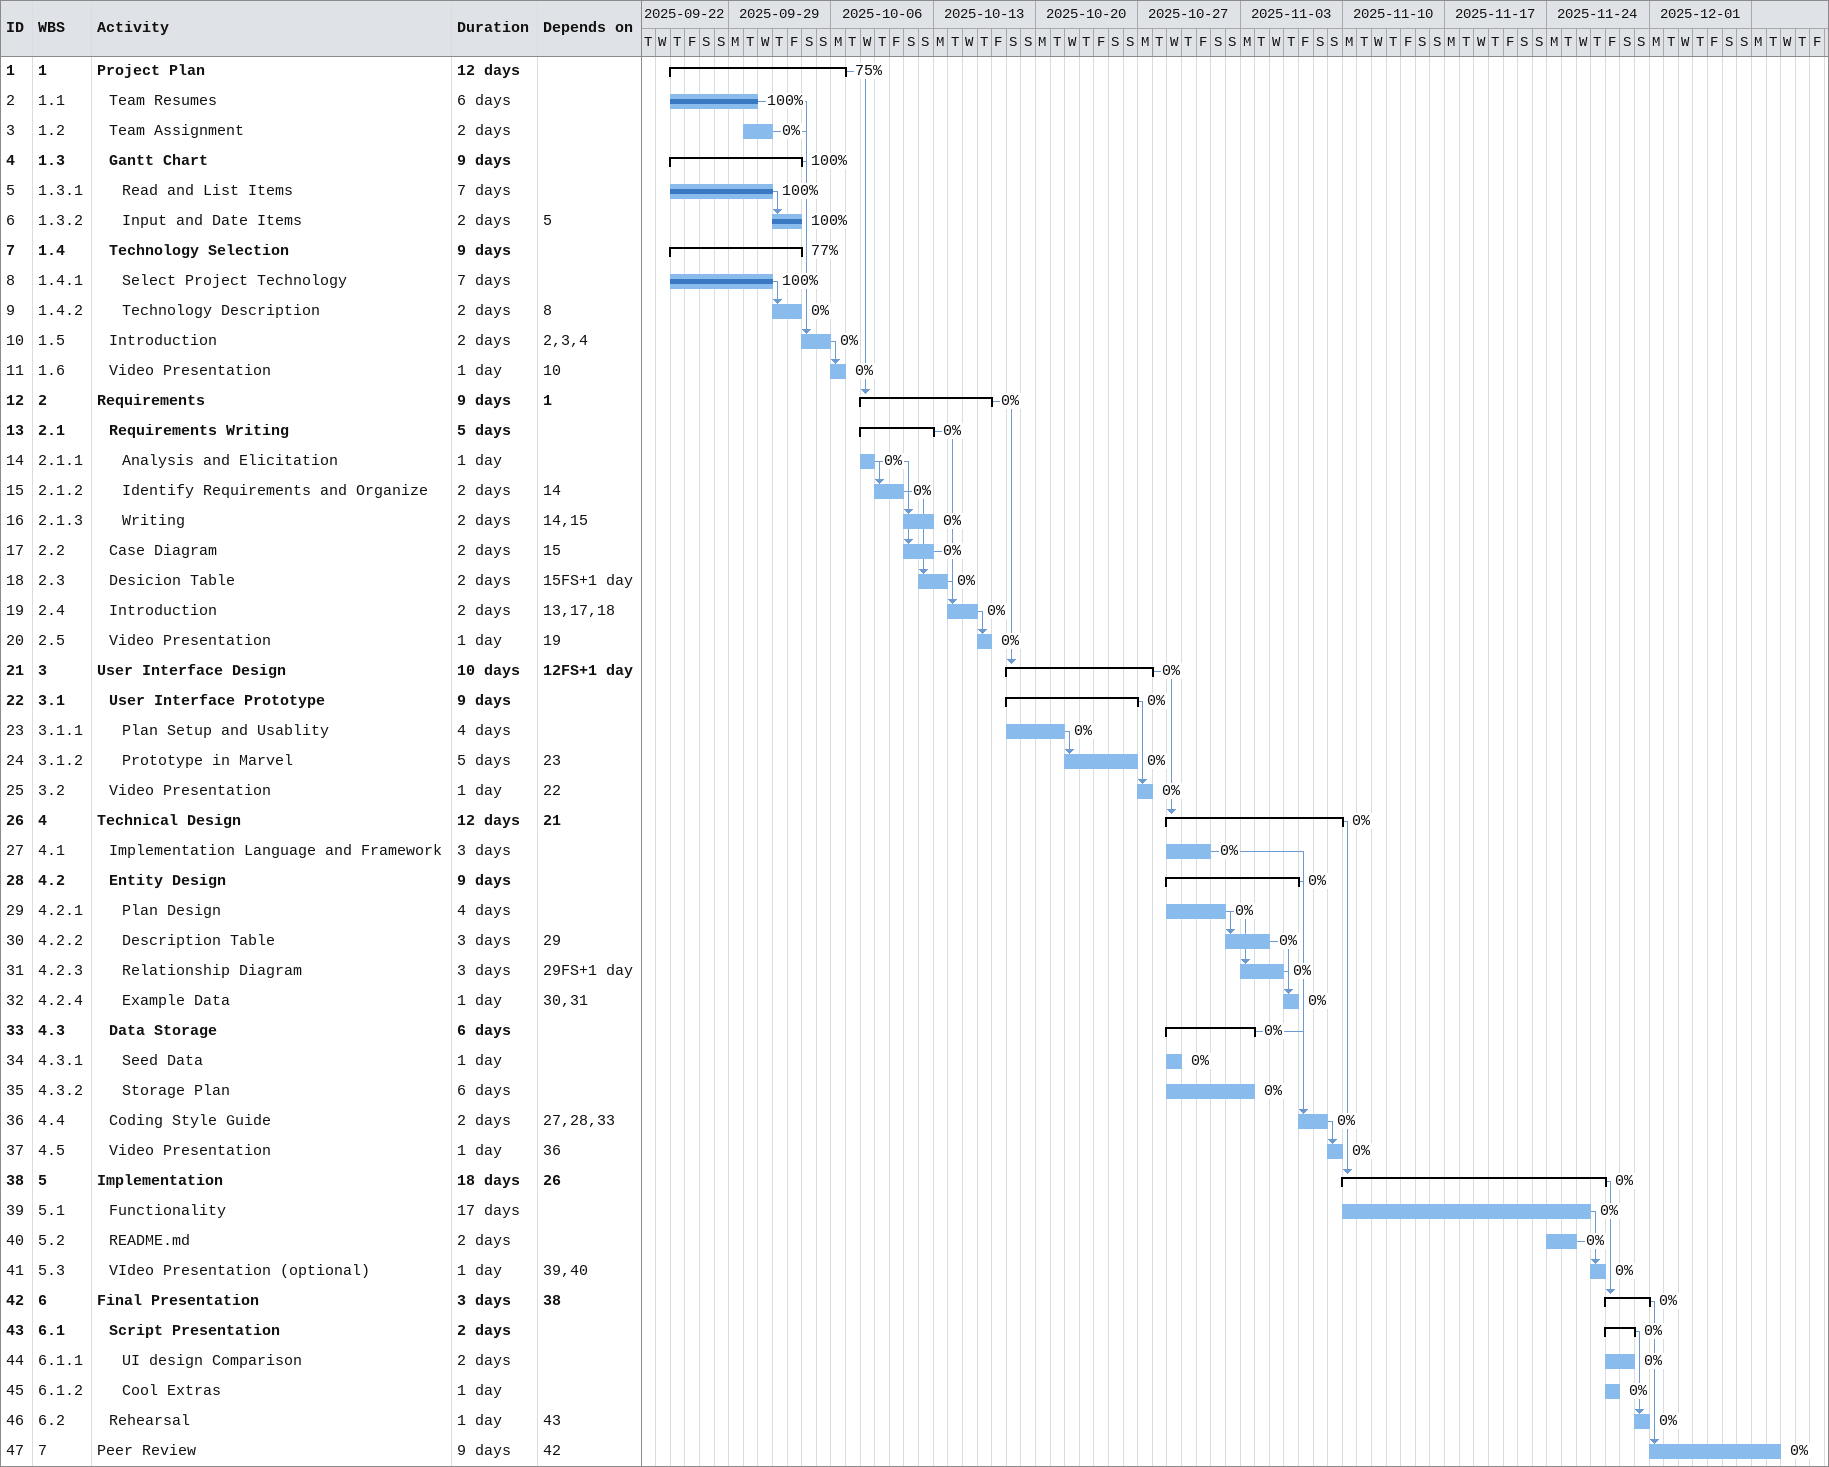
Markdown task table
| ID | WBS | Task | Duration | Start | Finish | Predecessors | % complete |
|---|---|---|---|---|---|---|---|
| 1 | 1 | **Project Plan** | 12d | 2025-09-25 | 2025-10-06 |  | 75 |
| 2 | 1.1 | Team Resumes | 6d | 2025-09-25 | 2025-09-30 |  | 100 |
| 3 | 1.2 | Team Assignment | 2d | 2025-09-30 | 2025-10-01 |  | 0 |
| 4 | 1.3 | **Gantt Chart** | 9d | 2025-09-25 | 2025-10-03 |  | 100 |
| 5 | 1.3.1 | Read and List Items | 7d | 2025-09-25 | 2025-10-01 |  | 100 |
| 6 | 1.3.2 | Input and Date Items | 2d | 2025-10-02 | 2025-10-03 | 5 | 100 |
| 7 | 1.4 | **Technology Selection** | 9d | 2025-09-25 | 2025-10-03 |  | 77 |
| 8 | 1.4.1 | Select Project Technology | 7d | 2025-09-25 | 2025-10-01 |  | 100 |
| 9 | 1.4.2 | Technology Description | 2d | 2025-10-02 | 2025-10-03 | 8 | 0 |
| 10 | 1.5 | Introduction | 2d | 2025-10-04 | 2025-10-05 | 2, 3, 4 | 0 |
| 11 | 1.6 | Video Presentation | 1d | 2025-10-06 | 2025-10-06 | 10 | 0 |
| 12 | 2 | **Requirements** | 9d | 2025-10-08 | 2025-10-16 | 1 | 0 |
| 13 | 2.1 | **Requirements Writing** | 5d | 2025-10-08 | 2025-10-12 |  | 0 |
| 14 | 2.1.1 | Analysis and Elicitation | 1d | 2025-10-08 | 2025-10-08 |  | 0 |
| 15 | 2.1.2 | Identify Requirements and Organize | 2d | 2025-10-09 | 2025-10-10 | 14 | 0 |
| 16 | 2.1.3 | Writing | 2d | 2025-10-11 | 2025-10-12 | 14, 15 | 0 |
| 17 | 2.2 | Case Diagram | 2d | 2025-10-11 | 2025-10-12 | 15 | 0 |
| 18 | 2.3 | Desicion Table | 2d | 2025-10-12 | 2025-10-13 | 15FS+1d | 0 |
| 19 | 2.4 | Introduction | 2d | 2025-10-14 | 2025-10-15 | 13, 17, 18 | 0 |
| 20 | 2.5 | Video Presentation | 1d | 2025-10-16 | 2025-10-16 | 19 | 0 |
| 21 | 3 | **User Interface Design** | 10d | 2025-10-18 | 2025-10-27 | 12FS+1d | 0 |
| 22 | 3.1 | **User Interface Prototype** | 9d | 2025-10-18 | 2025-10-26 |  | 0 |
| 23 | 3.1.1 | Plan Setup and Usablity | 4d | 2025-10-18 | 2025-10-21 |  | 0 |
| 24 | 3.1.2 | Prototype in Marvel | 5d | 2025-10-22 | 2025-10-26 | 23 | 0 |
| 25 | 3.2 | Video Presentation | 1d | 2025-10-27 | 2025-10-27 | 22 | 0 |
| 26 | 4 | **Technical Design** | 12d | 2025-10-29 | 2025-11-09 | 21 | 0 |
| 27 | 4.1 | Implementation Language and Framework | 3d | 2025-10-29 | 2025-10-31 |  | 0 |
| 28 | 4.2 | **Entity Design** | 9d | 2025-10-29 | 2025-11-06 |  | 0 |
| 29 | 4.2.1 | Plan Design | 4d | 2025-10-29 | 2025-11-01 |  | 0 |
| 30 | 4.2.2 | Description Table | 3d | 2025-11-02 | 2025-11-04 | 29 | 0 |
| 31 | 4.2.3 | Relationship Diagram | 3d | 2025-11-03 | 2025-11-05 | 29FS+1d | 0 |
| 32 | 4.2.4 | Example Data | 1d | 2025-11-06 | 2025-11-06 | 30, 31 | 0 |
| 33 | 4.3 | **Data Storage** | 6d | 2025-10-29 | 2025-11-03 |  | 0 |
| 34 | 4.3.1 | Seed Data | 1d | 2025-10-29 | 2025-10-29 |  | 0 |
| 35 | 4.3.2 | Storage Plan | 6d | 2025-10-29 | 2025-11-03 |  | 0 |
| 36 | 4.4 | Coding Style Guide | 2d | 2025-11-07 | 2025-11-08 | 27, 28, 33 | 0 |
| 37 | 4.5 | Video Presentation | 1d | 2025-11-09 | 2025-11-09 | 36 | 0 |
| 38 | 5 | **Implementation** | 18d | 2025-11-10 | 2025-11-27 | 26 | 0 |
| 39 | 5.1 | Functionality | 17d | 2025-11-10 | 2025-11-26 |  | 0 |
| 40 | 5.2 | README.md | 2d | 2025-11-24 | 2025-11-25 |  | 0 |
| 41 | 5.3 | VIdeo Presentation (optional) | 1d | 2025-11-27 | 2025-11-27 | 39, 40 | 0 |
| 42 | 6 | **Final Presentation** | 3d | 2025-11-28 | 2025-11-30 | 38 | 0 |
| 43 | 6.1 | **Script Presentation** | 2d | 2025-11-28 | 2025-11-29 |  | 0 |
| 44 | 6.1.1 | UI design Comparison | 2d | 2025-11-28 | 2025-11-29 |  | 0 |
| 45 | 6.1.2 | Cool Extras | 1d | 2025-11-28 | 2025-11-28 |  | 0 |
| 46 | 6.2 | Rehearsal | 1d | 2025-11-30 | 2025-11-30 | 43 | 0 |
| 47 | 7 | Peer Review | 9d | 2025-12-01 | 2025-12-09 | 42 | 0 |
